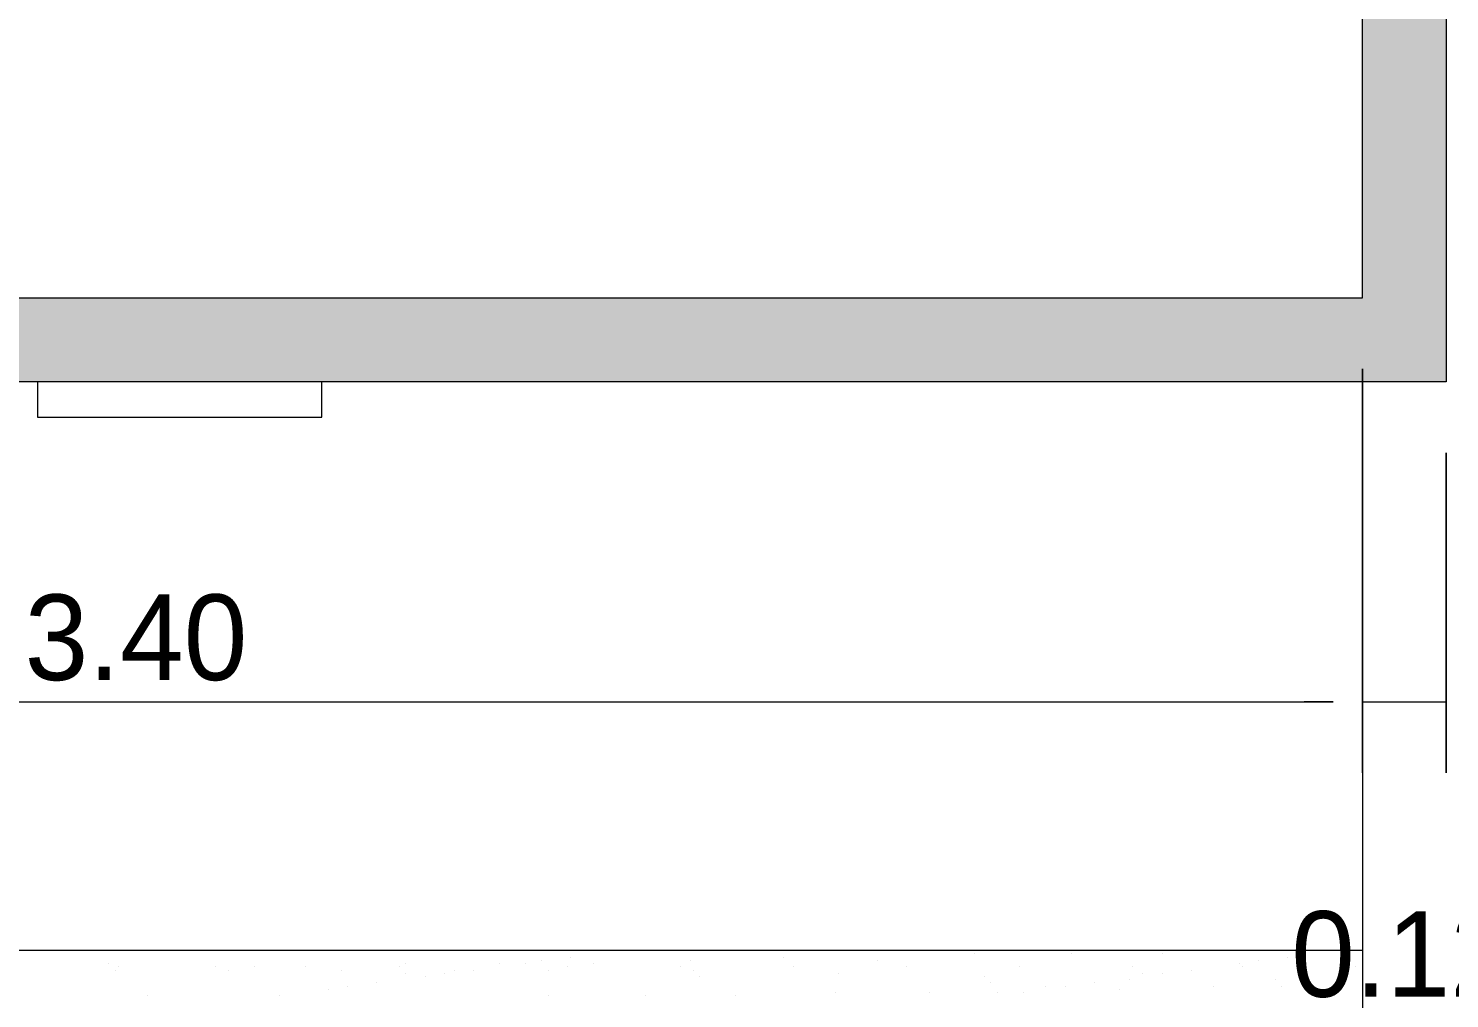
# Model space of a CAD drawing. Header units: millimetres. Extents: x 21 to 236, y 15 to 64.
# Drawn here: x 60.348 to 62.341, y 31.839 to 33.199 of the extents above; entities that cross this region are included whole.
import ezdxf

# ---------------------------------------------------------------- set-up
doc = ezdxf.new("R2010")
doc.units = ezdxf.units.MM
for name, color, linetype in [('PDF_Cota', 90, 'Continuous'), ('PDF_Desnível', 7, 'Continuous'), ('PDF_Enchimento de Parede', 8, 'Continuous'), ('PDF_Parede', 7, 'Continuous'), ('PDF_Text', 70, 'Continuous')]:
    doc.layers.add(name, color=color, linetype=linetype)
doc.layers.add('PDF_Grama', color=7, linetype='Continuous', true_color=0x397200)
doc.styles.add('PDF Comic Sans MS', font='comic.ttf')

msp = doc.modelspace()

# ---------------------------------------------------------------- linework, layer by layer
at = {"layer": 'PDF_Cota', "lineweight": 0}
for points in [[(62.2191, 32.1556), (62.2191, 32.7222)], [(62.3369, 32.1556), (62.3369, 32.6043)]]:
    msp.add_lwpolyline(points, close=True, dxfattribs=at)
for points in [[(58.8968, 32.2553), (58.856, 32.2553), (62.1783, 32.2553), (62.1375, 32.2553)], [(62.2191, 32.2553), (62.3369, 32.2553)]]:
    msp.add_lwpolyline(points, dxfattribs=at)
at = {"layer": 'PDF_Desnível', "lineweight": 9}
msp.add_lwpolyline([(62.2191, 32.704), (62.2191, 30.9908)], dxfattribs=at)
at = {"layer": 'PDF_Enchimento de Parede', "transparency": 33554559}
for points in [[(62.3369, 34.7753), (62.2191, 34.7753), (62.3369, 32.8219)], [(62.2191, 34.7753), (62.3369, 32.8219), (62.2191, 32.8219)], [(62.3369, 32.8219), (58.6974, 32.8219), (62.3369, 32.704)], [(58.6974, 32.8219), (62.3369, 32.704), (58.6974, 32.704)]]:
    msp.add_solid(points, dxfattribs=at)
at = {"layer": 'PDF_Grama', "lineweight": 20}
for points in [[(61.1086, 31.8973), (61.1086, 31.8973)], [(61.4078, 31.8973), (61.4078, 31.8973)], [(61.6752, 31.9018), (61.6752, 31.9018)], [(61.8112, 31.9018), (61.8112, 31.9018)], [(61.9381, 31.9018), (61.9381, 31.9018)], [(62.1148, 31.8973), (62.1148, 31.8973)], [(60.4605, 31.8882), (60.4605, 31.8882)], [(60.4696, 31.8791), (60.4696, 31.8791)], [(60.4696, 31.8791), (60.4696, 31.8791)], [(60.4741, 31.8837), (60.4741, 31.8837)], [(60.6101, 31.8837), (60.6101, 31.8837)], [(60.6282, 31.8791), (60.6282, 31.8791)], [(60.6645, 31.8837), (60.6645, 31.8837)], [(60.737, 31.8837), (60.737, 31.8837)], [(60.7868, 31.8791), (60.7868, 31.8791)], [(60.8684, 31.8837), (60.8684, 31.8837)], [(60.8775, 31.8882), (60.8775, 31.8882)], [(60.9455, 31.8791), (60.9455, 31.8791)], [(60.9727, 31.8791), (60.9727, 31.8791)], [(61.0089, 31.8882), (61.0089, 31.8882)], [(61.0452, 31.8882), (61.0452, 31.8882)], [(61.0678, 31.8927), (61.0678, 31.8927)], [(61.0769, 31.8791), (61.0769, 31.8791)], [(61.1041, 31.8837), (61.1041, 31.8837)], [(61.1404, 31.8882), (61.1404, 31.8882)], [(61.2627, 31.8837), (61.2627, 31.8837)], [(61.2763, 31.8927), (61.2763, 31.8927)], [(61.2809, 31.8791), (61.2809, 31.8791)], [(61.4214, 31.8837), (61.4214, 31.8837)], [(61.5392, 31.8927), (61.5392, 31.8927)], [(61.58, 31.8837), (61.58, 31.8837)], [(61.7386, 31.8837), (61.7386, 31.8837)], [(61.8973, 31.8837), (61.8973, 31.8837)], [(61.9789, 31.8791), (61.9789, 31.8791)], [(62.0468, 31.8882), (62.0468, 31.8882)], [(62.0514, 31.8837), (62.0514, 31.8837)], [(62.074, 31.8927), (62.074, 31.8927)], [(62.21, 31.8837), (62.21, 31.8837)], [(60.7959, 31.8565), (60.7959, 31.8565)], [(60.8367, 31.861), (60.8367, 31.861)], [(60.8775, 31.8746), (60.8775, 31.8746)], [(60.9047, 31.8701), (60.9047, 31.8701)], [(60.9319, 31.8746), (60.9319, 31.8746)], [(61.2899, 31.8701), (61.2899, 31.8701)], [(61.4848, 31.8746), (61.4848, 31.8746)], [(61.6888, 31.8701), (61.6888, 31.8701)], [(61.6979, 31.861), (61.6979, 31.861)], [(61.7749, 31.8565), (61.7749, 31.8565)], [(61.8021, 31.8565), (61.8021, 31.8565)], [(61.8429, 31.861), (61.8429, 31.861)], [(61.8927, 31.8655), (61.8927, 31.8655)], [(61.9109, 31.8746), (61.9109, 31.8746)], [(61.9381, 31.8746), (61.9381, 31.8746)], [(62.0106, 31.8565), (62.0106, 31.8565)], [(62.0967, 31.8655), (62.0967, 31.8655)], [(62.1058, 31.8565), (62.1058, 31.8565)], [(62.142, 31.8565), (62.142, 31.8565)], [(60.5149, 31.8429), (60.5149, 31.8429)], [(60.7007, 31.8429), (60.7007, 31.8429)], [(60.7687, 31.8519), (60.7687, 31.8519)], [(61.0769, 31.8429), (61.0769, 31.8429)], [(61.2129, 31.8429), (61.2129, 31.8429)], [(61.3398, 31.8429), (61.3398, 31.8429)], [(61.4803, 31.8474), (61.4803, 31.8474)], [(61.6117, 31.8474), (61.6117, 31.8474)], [(61.7069, 31.8474), (61.7069, 31.8474)], [(61.7432, 31.8474), (61.7432, 31.8474)], [(61.8791, 31.8519), (61.8791, 31.8519)]]:
    msp.add_lwpolyline(points, dxfattribs=at)
at = {"layer": 'PDF_Parede', "lineweight": 20}
for points in [[(58.6974, 33.2615), (58.8152, 33.2615), (58.8152, 32.8219), (62.2191, 32.8219), (62.2191, 35.4189), (62.1375, 35.4189), (62.1375, 35.5413), (62.2191, 35.5413), (62.2191, 36.0399), (62.3369, 36.0399), (62.3369, 34.8932), (62.4366, 34.8932), (62.4366, 34.7753), (62.3369, 34.7753), (62.3369, 32.704), (57.9994, 32.704), (57.9994, 32.8219), (58.6974, 32.8219)], [(60.3608, 32.6542), (60.7596, 32.6542), (60.7596, 32.704), (60.3608, 32.704)]]:
    msp.add_lwpolyline(points, close=True, dxfattribs=at)
at = {"layer": 'PDF_Parede', "lineweight": 0}
msp.add_lwpolyline([(62.2191, 31.9063), (57.1972, 31.9063)], dxfattribs=at)

# ---------------------------------------------------------------- texts
at = {"layer": 'PDF_Text', "char_height": 0.12003, "attachment_point": 7, "style": 'PDF Comic Sans MS'}
for s, insert in [('3.40', (60.3427, 32.284)), ('0.12', (62.1194, 31.8399))]:
    msp.add_mtext(s, dxfattribs=dict(at, insert=insert))

doc.saveas('drawing.dxf')
